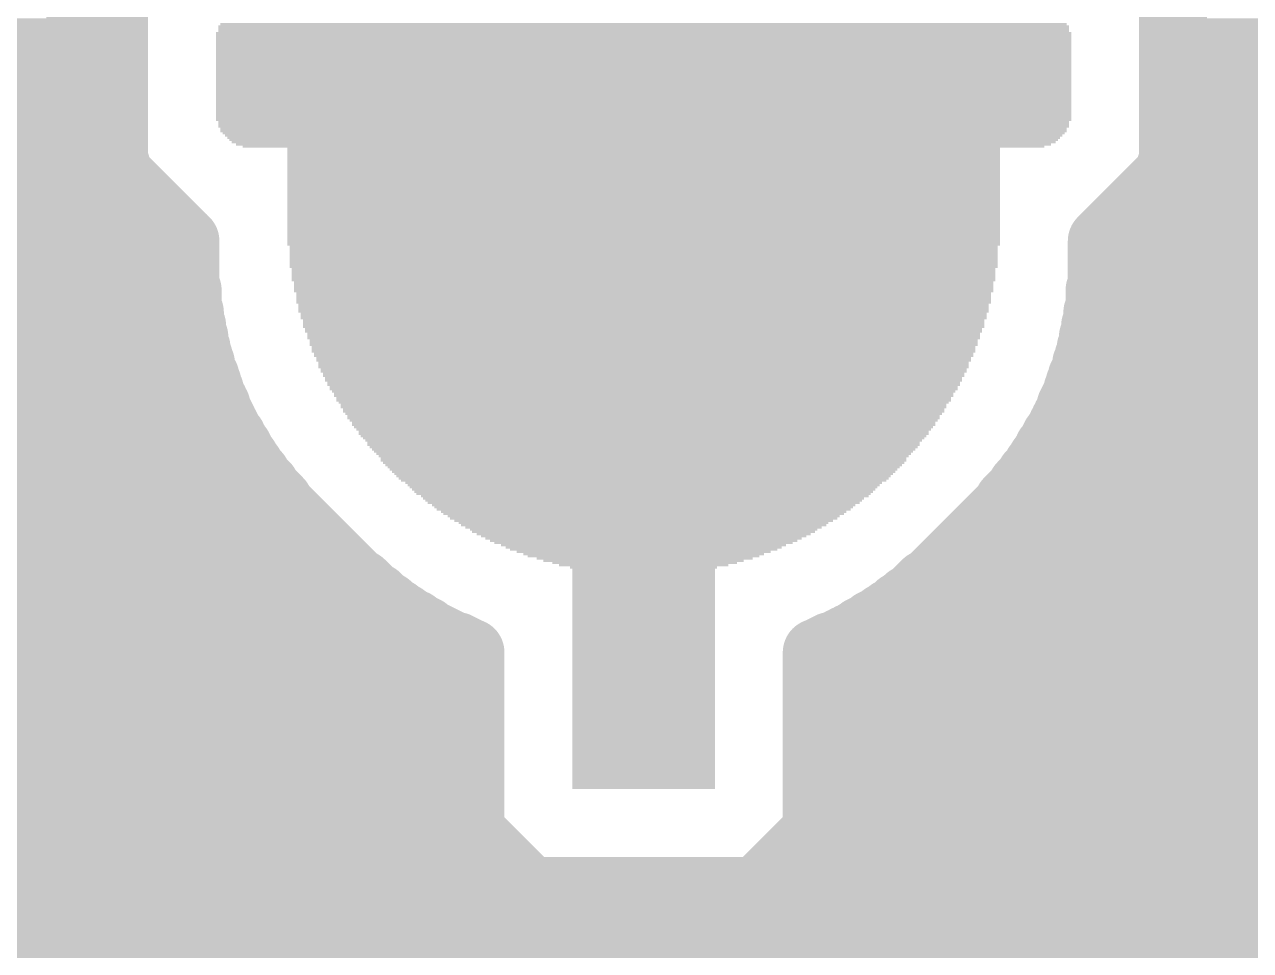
# Model space of a CAD drawing. Extents: x -0.1 to 57, y -0.1 to 41.
# Drawn here: x 9.868 to 12.62, y 2.25 to 4.329 of the extents above; entities that cross this region are included whole.
import ezdxf

# ---------------------------------------------------------------- set-up
doc = ezdxf.new("R2010")
doc.units = 0
doc.layers.add('16', color=175, linetype='CONTINUOUS')
doc.layers.add('21', color=253, linetype='CONTINUOUS')

# ---------------------------------------------------------------- blocks, each defined once
blk = doc.blocks.new('RECT')
blk.add_solid([(-0.5, -0.5), (0.5, -0.5), (-0.5, 0.5), (0.5, 0.5)])

msp = doc.modelspace()

# ---------------------------------------------------------------- linework, layer by layer
at = {"layer": '16', "const_width": 0.1524}
for points in [[(10.0689, 4.4072), (10.0689, 4.0178)], [(12.4461, 4.0178), (12.4461, 4.4072)], [(8.7255, 4.2672), (10.0689, 4.2672)], [(12.4461, 4.2672), (17.376, 4.2672)], [(7.5762, 4.1148), (10.0689, 4.1148)], [(12.4461, 4.1148), (17.376, 4.1148)], [(10.0689, 4.0178), (10.0739, 4.0128)], [(10.0739, 4.0128), (10.0739, 4.0028)], [(10.0739, 4.0028), (10.0789, 3.9978)], [(10.0789, 3.9978), (10.0789, 3.9928)], [(12.4361, 3.9978), (12.4411, 4.0028)], [(12.4361, 3.9928), (12.4361, 3.9978)], [(12.4411, 4.0128), (12.4461, 4.0178)], [(12.4411, 4.0028), (12.4411, 4.0128)], [(10.0789, 3.9928), (10.2128, 3.8589)], [(12.3022, 3.8589), (12.4361, 3.9928)], [(8.7255, 3.9624), (10.1093, 3.9624)], [(12.4057, 3.9624), (17.376, 3.9624)], [(10.2128, 3.8589), (10.2178, 3.8539)], [(10.2178, 3.8539), (10.2228, 3.8489)], [(10.2228, 3.8489), (10.2278, 3.8439)], [(10.2278, 3.8439), (10.2289, 3.8428)], [(10.2289, 3.8428), (10.2289, 3.7378)], [(12.2861, 3.8428), (12.2872, 3.8439)], [(12.2861, 3.7378), (12.2861, 3.8428)], [(12.2872, 3.8439), (12.2922, 3.8489)], [(12.2922, 3.8489), (12.2972, 3.8539)], [(12.2972, 3.8539), (12.3022, 3.8589)], [(8.7255, 3.81), (10.2289, 3.81)], [(12.2861, 3.81), (17.376, 3.81)], [(10.2289, 3.7378), (10.2339, 3.7328)], [(10.2339, 3.7328), (10.2339, 3.6878)], [(12.2811, 3.7328), (12.2861, 3.7378)], [(12.2811, 3.6878), (12.2811, 3.7328)], [(10.2339, 3.6878), (10.2389, 3.6828)], [(10.2389, 3.6828), (10.2389, 3.6578)], [(12.2761, 3.6828), (12.2811, 3.6878)], [(12.2761, 3.6578), (12.2761, 3.6828)], [(8.7255, 3.6576), (10.2391, 3.6576)], [(10.2389, 3.6578), (10.2439, 3.6528)], [(10.2439, 3.6528), (10.2439, 3.6328)], [(12.2711, 3.6528), (12.2761, 3.6578)], [(12.2711, 3.6328), (12.2711, 3.6528)], [(12.2759, 3.6576), (17.376, 3.6576)], [(10.2439, 3.6328), (10.2489, 3.6278)], [(10.2489, 3.6278), (10.2489, 3.6078)], [(12.2661, 3.6278), (12.2711, 3.6328)], [(12.2661, 3.6078), (12.2661, 3.6278)], [(10.2489, 3.6078), (10.2539, 3.6028)], [(10.2539, 3.6028), (10.2539, 3.5878)], [(10.2539, 3.5878), (10.2589, 3.5828)], [(12.2561, 3.5828), (12.2611, 3.5878)], [(12.2611, 3.6028), (12.2661, 3.6078)], [(12.2611, 3.5878), (12.2611, 3.6028)], [(10.2589, 3.5828), (10.2589, 3.5728)], [(10.2589, 3.5728), (10.2639, 3.5678)], [(10.2639, 3.5678), (10.2639, 3.5528)], [(12.2511, 3.5678), (12.2561, 3.5728)], [(12.2511, 3.5528), (12.2511, 3.5678)], [(12.2561, 3.5728), (12.2561, 3.5828)], [(10.2639, 3.5528), (10.2689, 3.5478)], [(10.2689, 3.5478), (10.2689, 3.5428)], [(10.2689, 3.5428), (10.2739, 3.5378)], [(10.2739, 3.5378), (10.2739, 3.5278)], [(12.2411, 3.5378), (12.2461, 3.5428)], [(12.2411, 3.5278), (12.2411, 3.5378)], [(12.2461, 3.5478), (12.2511, 3.5528)], [(12.2461, 3.5428), (12.2461, 3.5478)], [(8.7255, 3.5052), (10.2839, 3.5052)], [(10.2739, 3.5278), (10.2789, 3.5228)], [(10.2789, 3.5228), (10.2789, 3.5128)], [(10.2789, 3.5128), (10.2839, 3.5078)], [(10.2839, 3.5078), (10.2839, 3.4978)], [(12.2311, 3.5078), (12.2361, 3.5128)], [(12.2311, 3.4978), (12.2311, 3.5078)], [(12.2311, 3.5052), (17.376, 3.5052)], [(12.2361, 3.5228), (12.2411, 3.5278)], [(12.2361, 3.5128), (12.2361, 3.5228)], [(10.2839, 3.4978), (10.2889, 3.4928)], [(10.2889, 3.4928), (10.2889, 3.4878)], [(10.2889, 3.4878), (10.2939, 3.4828)], [(10.2939, 3.4828), (10.2939, 3.4778)], [(10.2939, 3.4778), (10.2989, 3.4728)], [(12.2161, 3.4728), (12.2211, 3.4778)], [(12.2211, 3.4828), (12.2261, 3.4878)], [(12.2211, 3.4778), (12.2211, 3.4828)], [(12.2261, 3.4928), (12.2311, 3.4978)], [(12.2261, 3.4878), (12.2261, 3.4928)], [(10.2989, 3.4728), (10.2989, 3.4628)], [(10.2989, 3.4628), (10.3039, 3.4578)], [(10.3039, 3.4578), (10.3039, 3.4528)], [(10.3039, 3.4528), (10.3089, 3.4478)], [(10.3089, 3.4478), (10.3089, 3.4428)], [(12.2061, 3.4478), (12.2111, 3.4528)], [(12.2061, 3.4428), (12.2061, 3.4478)], [(12.2111, 3.4578), (12.2161, 3.4628)], [(12.2111, 3.4528), (12.2111, 3.4578)], [(12.2161, 3.4628), (12.2161, 3.4728)], [(10.3089, 3.4428), (10.3139, 3.4378)], [(10.3139, 3.4378), (10.3139, 3.4328)], [(10.3139, 3.4328), (10.3189, 3.4278)], [(10.3189, 3.4278), (10.3189, 3.4228)], [(10.3189, 3.4228), (10.3239, 3.4178)], [(12.1911, 3.4178), (12.1961, 3.4228)], [(12.1961, 3.4278), (12.2011, 3.4328)], [(12.1961, 3.4228), (12.1961, 3.4278)], [(12.2011, 3.4378), (12.2061, 3.4428)], [(12.2011, 3.4328), (12.2011, 3.4378)], [(10.3239, 3.4178), (10.3239, 3.4128)], [(10.3239, 3.4128), (10.3339, 3.4028)], [(10.3339, 3.4028), (10.3339, 3.3978)], [(10.3339, 3.3978), (10.3389, 3.3928)], [(10.3389, 3.3928), (10.3389, 3.3878)], [(12.1761, 3.3928), (12.1811, 3.3978)], [(12.1761, 3.3878), (12.1761, 3.3928)], [(12.1811, 3.4028), (12.1911, 3.4128)], [(12.1811, 3.3978), (12.1811, 3.4028)], [(12.1911, 3.4128), (12.1911, 3.4178)], [(10.3389, 3.3878), (10.3489, 3.3778)], [(10.3489, 3.3778), (10.3489, 3.3728)], [(10.3489, 3.3728), (10.3539, 3.3678)], [(10.3539, 3.3678), (10.3539, 3.3628)], [(12.1611, 3.3678), (12.1661, 3.3728)], [(12.1611, 3.3628), (12.1611, 3.3678)], [(12.1661, 3.3778), (12.1761, 3.3878)], [(12.1661, 3.3728), (12.1661, 3.3778)], [(8.7255, 3.3528), (10.3639, 3.3528)], [(10.3539, 3.3628), (10.3639, 3.3528)], [(10.3639, 3.3528), (10.3639, 3.3478)], [(10.3639, 3.3478), (10.3739, 3.3378)], [(10.3739, 3.3378), (10.3739, 3.3328)], [(12.1411, 3.3378), (12.1511, 3.3478)], [(12.1411, 3.3328), (12.1411, 3.3378)], [(12.1511, 3.3528), (12.1611, 3.3628)], [(12.1511, 3.3478), (12.1511, 3.3528)], [(12.1511, 3.3528), (17.376, 3.3528)], [(10.3739, 3.3328), (10.3889, 3.3178)], [(10.3889, 3.3178), (10.3889, 3.3128)], [(10.3889, 3.3128), (10.4089, 3.2928)], [(12.1061, 3.2928), (12.1261, 3.3128)], [(12.1261, 3.3178), (12.1411, 3.3328)], [(12.1261, 3.3128), (12.1261, 3.3178)], [(10.4089, 3.2928), (10.4089, 3.2878)], [(10.4089, 3.2878), (10.4389, 3.2578)], [(12.0761, 3.2578), (12.1061, 3.2878)], [(12.1061, 3.2878), (12.1061, 3.2928)], [(10.4389, 3.2578), (10.4389, 3.2528)], [(12.0761, 3.2528), (12.0761, 3.2578)], [(10.4389, 3.2528), (10.4589, 3.2328)], [(10.4589, 3.2328), (10.4589, 3.2328)], [(10.4589, 3.2328), (10.5928, 3.0989)], [(11.9222, 3.0989), (12.0561, 3.2328)], [(12.0561, 3.2328), (12.0761, 3.2528)], [(12.0561, 3.2328), (12.0561, 3.2328)], [(8.7255, 3.2004), (10.4913, 3.2004)], [(12.0237, 3.2004), (17.376, 3.2004)], [(10.5928, 3.0989), (10.5978, 3.0939)], [(10.5978, 3.0939), (10.6028, 3.0889)], [(11.9122, 3.0889), (11.9172, 3.0939)], [(11.9172, 3.0939), (11.9222, 3.0989)], [(10.6028, 3.0889), (10.6078, 3.0839)], [(10.6078, 3.0839), (10.6128, 3.0789)], [(10.6128, 3.0789), (10.6178, 3.0739)], [(10.6178, 3.0739), (10.6228, 3.0739)], [(10.6228, 3.0739), (10.6278, 3.0689)], [(10.6278, 3.0689), (10.6328, 3.0639)], [(10.6328, 3.0639), (10.6378, 3.0589)], [(11.8772, 3.0589), (11.8822, 3.0639)], [(11.8822, 3.0639), (11.8872, 3.0689)], [(11.8872, 3.0689), (11.8922, 3.0739)], [(11.8922, 3.0739), (11.8972, 3.0739)], [(11.8972, 3.0739), (11.9022, 3.0789)], [(11.9022, 3.0789), (11.9072, 3.0839)], [(11.9072, 3.0839), (11.9122, 3.0889)], [(8.7032, 3.048), (10.6487, 3.048)], [(10.6378, 3.0589), (10.6428, 3.0539)], [(10.6428, 3.0539), (10.6478, 3.0489)], [(10.6478, 3.0489), (10.6528, 3.0439)], [(10.6528, 3.0439), (10.6578, 3.0439)], [(10.6578, 3.0439), (10.6628, 3.0389)], [(10.6628, 3.0389), (10.6678, 3.0339)], [(11.8472, 3.0339), (11.8522, 3.0389)], [(11.8522, 3.0389), (11.8572, 3.0389)], [(11.8572, 3.0389), (11.8622, 3.0439)], [(11.8622, 3.0439), (11.8672, 3.0489)], [(11.8663, 3.048), (17.3817, 3.048)], [(11.8672, 3.0489), (11.8722, 3.0539)], [(11.8722, 3.0539), (11.8772, 3.0589)], [(10.6678, 3.0339), (10.6728, 3.0289)], [(10.6728, 3.0289), (10.6778, 3.0239)], [(10.6778, 3.0239), (10.6828, 3.0239)], [(10.6828, 3.0239), (10.6878, 3.0189)], [(10.6878, 3.0189), (10.6928, 3.0139)], [(10.6928, 3.0139), (10.6978, 3.0089)], [(10.6978, 3.0089), (10.7028, 3.0089)], [(10.7028, 3.0089), (10.7078, 3.0039)], [(11.8072, 3.0039), (11.8122, 3.0089)], [(11.8122, 3.0089), (11.8172, 3.0089)], [(11.8172, 3.0089), (11.8222, 3.0139)], [(11.8222, 3.0139), (11.8272, 3.0189)], [(11.8272, 3.0189), (11.8322, 3.0239)], [(11.8322, 3.0239), (11.8372, 3.0239)], [(11.8372, 3.0239), (11.8422, 3.0289)], [(11.8422, 3.0289), (11.8472, 3.0339)], [(10.7078, 3.0039), (10.7128, 2.9989)], [(10.7128, 2.9989), (10.7178, 2.9989)], [(10.7178, 2.9989), (10.7228, 2.9939)], [(10.7228, 2.9939), (10.7278, 2.9889)], [(10.7278, 2.9889), (10.7328, 2.9889)], [(10.7328, 2.9889), (10.7378, 2.9839)], [(10.7378, 2.9839), (10.7428, 2.9839)], [(10.7428, 2.9839), (10.7478, 2.9789)], [(11.7672, 2.9789), (11.7722, 2.9839)], [(11.7722, 2.9839), (11.7772, 2.9839)], [(11.7772, 2.9839), (11.7822, 2.9889)], [(11.7822, 2.9889), (11.7872, 2.9889)], [(11.7872, 2.9889), (11.7922, 2.9939)], [(11.7922, 2.9939), (11.7972, 2.9989)], [(11.7972, 2.9989), (11.8022, 2.9989)], [(11.8022, 2.9989), (11.8072, 3.0039)], [(10.7478, 2.9789), (10.7528, 2.9739)], [(10.7528, 2.9739), (10.7578, 2.9739)], [(10.7578, 2.9739), (10.7628, 2.9689)], [(10.7628, 2.9689), (10.7678, 2.9689)], [(10.7678, 2.9689), (10.7728, 2.9639)], [(10.7728, 2.9639), (10.7778, 2.9589)], [(10.7778, 2.9589), (10.7828, 2.9589)], [(10.7828, 2.9589), (10.7878, 2.9539)], [(10.7878, 2.9539), (10.7928, 2.9539)], [(10.7928, 2.9539), (10.7978, 2.9489)], [(11.7172, 2.9489), (11.7222, 2.9539)], [(11.7222, 2.9539), (11.7272, 2.9539)], [(11.7272, 2.9539), (11.7322, 2.9589)], [(11.7322, 2.9589), (11.7372, 2.9589)], [(11.7372, 2.9589), (11.7422, 2.9639)], [(11.7422, 2.9639), (11.7472, 2.9689)], [(11.7472, 2.9689), (11.7522, 2.9689)], [(11.7522, 2.9689), (11.7572, 2.9739)], [(11.7572, 2.9739), (11.7622, 2.9739)], [(11.7622, 2.9739), (11.7672, 2.9789)], [(10.7978, 2.9489), (10.8028, 2.9489)], [(10.8028, 2.9489), (10.8078, 2.9439)], [(10.8078, 2.9439), (10.8128, 2.9439)], [(10.8128, 2.9439), (10.8178, 2.9389)], [(10.8178, 2.9389), (10.8228, 2.9389)], [(10.8228, 2.9389), (10.8278, 2.9339)], [(10.8278, 2.9339), (10.8378, 2.9339)], [(10.8378, 2.9339), (10.8428, 2.9289)], [(10.8428, 2.9289), (10.8478, 2.9289)], [(10.8478, 2.9289), (10.8528, 2.9239)], [(11.6622, 2.9239), (11.6672, 2.9289)], [(11.6672, 2.9289), (11.6722, 2.9289)], [(11.6722, 2.9289), (11.6772, 2.9339)], [(11.6772, 2.9339), (11.6872, 2.9339)], [(11.6872, 2.9339), (11.6922, 2.9389)], [(11.6922, 2.9389), (11.6972, 2.9389)], [(11.6972, 2.9389), (11.7022, 2.9439)], [(11.7022, 2.9439), (11.7072, 2.9439)], [(11.7072, 2.9439), (11.7122, 2.9489)], [(11.7122, 2.9489), (11.7172, 2.9489)], [(10.8528, 2.9239), (10.8578, 2.9239)], [(10.8578, 2.9239), (10.8628, 2.9189)], [(10.8628, 2.9189), (10.8689, 2.9189)], [(10.8689, 2.9189), (10.8689, 2.5178)], [(11.6461, 2.5178), (11.6461, 2.9189)], [(11.6461, 2.9189), (11.6522, 2.9189)], [(11.6522, 2.9189), (11.6572, 2.9239)], [(11.6572, 2.9239), (11.6622, 2.9239)], [(8.662, 2.8956), (10.8689, 2.8956)], [(11.6461, 2.8956), (17.4448, 2.8956)], [(8.5993, 2.7432), (10.8689, 2.7432)], [(11.6461, 2.7432), (17.508, 2.7432)], [(8.5103, 2.5908), (10.8689, 2.5908)], [(11.6461, 2.5908), (17.6049, 2.5908)], [(10.8689, 2.5178), (11.0028, 2.3839)], [(11.5122, 2.3839), (11.6461, 2.5178)], [(8.3863, 2.4384), (10.9483, 2.4384)], [(11.5667, 2.4384), (17.7573, 2.4384)], [(11.0028, 2.3839), (11.5122, 2.3839)], [(8.2097, 2.286), (17.9754, 2.286)]]:
    msp.add_lwpolyline(points, dxfattribs=at)
at = {"layer": '16', "const_width": 0.0762}
for points in [[(10.0689, 4.2291, 1), (10.0689, 4.3053)], [(12.4461, 4.3053, 1), (12.4461, 4.2291)], [(10.0689, 4.0767, 1), (10.0689, 4.1529)], [(12.4461, 4.1529, 1), (12.4461, 4.0767)], [(10.0958, 4.0448, 1), (10.042, 3.9909)], [(10.112, 4.0128, 1), (10.0358, 4.0128)], [(10.1008, 4.0298, 1), (10.047, 3.9759)], [(10.117, 3.9978, 1), (10.0408, 3.9978)], [(10.047, 3.9859, 1), (10.1008, 4.0398)], [(12.4742, 3.9978, 1), (12.398, 3.9978)], [(12.4792, 4.0128, 1), (12.403, 4.0128)], [(12.4142, 4.0398, 1), (12.468, 3.9859)], [(12.468, 3.9759, 1), (12.4142, 4.0298)], [(12.473, 3.9909, 1), (12.4192, 4.0448)], [(10.0308, 4.0178, 1), (10.107, 4.0178)], [(10.1058, 4.0198, 1), (10.052, 3.9659)], [(10.052, 3.9709, 1), (10.1058, 4.0248)], [(12.4092, 4.0248, 1), (12.463, 3.9709)], [(12.408, 4.0178, 1), (12.4842, 4.0178)], [(12.463, 3.9659, 1), (12.4092, 4.0198)], [(10.0358, 4.0028, 1), (10.112, 4.0028)], [(10.0408, 3.9928, 1), (10.117, 3.9928)], [(10.1093, 3.9243, 1), (10.1093, 4.0005)], [(12.4057, 4.0005, 1), (12.4057, 3.9243)], [(12.398, 3.9928, 1), (12.4742, 3.9928)], [(12.403, 4.0028, 1), (12.4792, 4.0028)], [(10.2398, 3.8858, 1), (10.1859, 3.832)], [(10.2448, 3.8808, 1), (10.1909, 3.827)], [(10.2498, 3.8758, 1), (10.1959, 3.822)], [(10.1859, 3.832, 1), (10.2398, 3.8858)], [(10.2547, 3.8709, 1), (10.2009, 3.8169)], [(10.267, 3.8428, 1), (10.1908, 3.8428)], [(10.1909, 3.827, 1), (10.2448, 3.8808)], [(10.1959, 3.822, 1), (10.2498, 3.8758)], [(10.2009, 3.817, 1), (10.2548, 3.8708)], [(12.3242, 3.8428, 1), (12.248, 3.8428)], [(12.2602, 3.8708, 1), (12.3141, 3.817)], [(12.2652, 3.8758, 1), (12.3191, 3.822)], [(12.2702, 3.8808, 1), (12.3241, 3.827)], [(12.3141, 3.8169, 1), (12.2603, 3.8709)], [(12.2752, 3.8858, 1), (12.3291, 3.832)], [(12.3191, 3.822, 1), (12.2652, 3.8758)], [(12.3241, 3.827, 1), (12.2702, 3.8808)], [(12.3291, 3.832, 1), (12.2752, 3.8858)], [(10.202, 3.8158, 1), (10.2558, 3.8698)], [(10.2289, 3.7719, 1), (10.2289, 3.8481)], [(12.2592, 3.8698, 1), (12.313, 3.8158)], [(12.2861, 3.8481, 1), (12.2861, 3.7719)], [(10.2558, 3.7648, 1), (10.202, 3.7109)], [(10.272, 3.7328, 1), (10.1958, 3.7328)], [(12.3192, 3.7328, 1), (12.243, 3.7328)], [(12.313, 3.7109, 1), (12.2592, 3.7648)], [(10.1908, 3.7378, 1), (10.267, 3.7378)], [(10.207, 3.7059, 1), (10.2608, 3.7598)], [(12.2542, 3.7598, 1), (12.308, 3.7059)], [(12.248, 3.7378, 1), (12.3242, 3.7378)], [(10.2608, 3.7148, 1), (10.207, 3.6609)], [(10.277, 3.6828, 1), (10.2008, 3.6828)], [(10.212, 3.6559, 1), (10.2658, 3.7098)], [(12.3142, 3.6828, 1), (12.238, 3.6828)], [(12.2492, 3.7098, 1), (12.303, 3.6559)], [(12.308, 3.6609, 1), (12.2542, 3.7148)], [(10.1958, 3.6878, 1), (10.272, 3.6878)], [(10.2658, 3.6848, 1), (10.212, 3.6309)], [(10.282, 3.6528, 1), (10.2058, 3.6528)], [(10.217, 3.6259, 1), (10.2708, 3.6798)], [(10.2391, 3.6195, 1), (10.2391, 3.6957)], [(12.3092, 3.6528, 1), (12.233, 3.6528)], [(12.2442, 3.6798, 1), (12.298, 3.6259)], [(12.2759, 3.6957, 1), (12.2759, 3.6195)], [(12.243, 3.6878, 1), (12.3192, 3.6878)], [(12.303, 3.6309, 1), (12.2492, 3.6848)], [(10.2008, 3.6578, 1), (10.277, 3.6578)], [(10.2708, 3.6598, 1), (10.217, 3.6059)], [(10.287, 3.6278, 1), (10.2108, 3.6278)], [(10.222, 3.6009, 1), (10.2758, 3.6548)], [(12.3042, 3.6278, 1), (12.228, 3.6278)], [(12.2392, 3.6548, 1), (12.293, 3.6009)], [(12.238, 3.6578, 1), (12.3142, 3.6578)], [(12.298, 3.6059, 1), (12.2442, 3.6598)], [(10.2058, 3.6328, 1), (10.282, 3.6328)], [(10.2758, 3.6348, 1), (10.222, 3.5809)], [(10.292, 3.6028, 1), (10.2158, 3.6028)], [(10.2808, 3.6148, 1), (10.227, 3.5609)], [(10.227, 3.5759, 1), (10.2808, 3.6298)], [(12.2992, 3.6028, 1), (12.223, 3.6028)], [(12.2342, 3.6298, 1), (12.288, 3.5759)], [(12.233, 3.6328, 1), (12.3092, 3.6328)], [(12.288, 3.5609, 1), (12.2342, 3.6148)], [(12.293, 3.5809, 1), (12.2392, 3.6348)], [(10.2108, 3.6078, 1), (10.287, 3.6078)], [(10.297, 3.5828, 1), (10.2208, 3.5828)], [(10.2858, 3.5998, 1), (10.232, 3.5459)], [(10.302, 3.5678, 1), (10.2258, 3.5678)], [(10.232, 3.5559, 1), (10.2858, 3.6098)], [(12.2892, 3.5678, 1), (12.213, 3.5678)], [(12.2942, 3.5828, 1), (12.218, 3.5828)], [(12.2292, 3.6098, 1), (12.283, 3.5559)], [(12.228, 3.6078, 1), (12.3042, 3.6078)], [(12.283, 3.5459, 1), (12.2292, 3.5998)], [(10.2158, 3.5878, 1), (10.292, 3.5878)], [(10.2208, 3.5728, 1), (10.297, 3.5728)], [(10.2908, 3.5798, 1), (10.237, 3.5259)], [(10.307, 3.5478, 1), (10.2308, 3.5478)], [(10.2958, 3.5698, 1), (10.242, 3.5159)], [(10.312, 3.5378, 1), (10.2358, 3.5378)], [(10.237, 3.5409, 1), (10.2908, 3.5948)], [(10.242, 3.5209, 1), (10.2958, 3.5748)], [(12.2792, 3.5378, 1), (12.203, 3.5378)], [(12.2842, 3.5478, 1), (12.208, 3.5478)], [(12.2192, 3.5748, 1), (12.273, 3.5209)], [(12.2242, 3.5948, 1), (12.278, 3.5409)], [(12.218, 3.5728, 1), (12.2942, 3.5728)], [(12.273, 3.5159, 1), (12.2192, 3.5698)], [(12.223, 3.5878, 1), (12.2992, 3.5878)], [(12.278, 3.5259, 1), (12.2242, 3.5798)], [(10.2258, 3.5528, 1), (10.302, 3.5528)], [(10.2308, 3.5428, 1), (10.307, 3.5428)], [(10.3008, 3.5548, 1), (10.247, 3.5009)], [(10.317, 3.5228, 1), (10.2408, 3.5228)], [(10.3058, 3.5398, 1), (10.252, 3.4859)], [(10.322, 3.5078, 1), (10.2458, 3.5078)], [(10.247, 3.5109, 1), (10.3008, 3.5648)], [(10.252, 3.4959, 1), (10.3058, 3.5498)], [(10.2839, 3.4671, 1), (10.2839, 3.5433)], [(12.2692, 3.5078, 1), (12.193, 3.5078)], [(12.2311, 3.5433, 1), (12.2311, 3.4671)], [(12.2742, 3.5228, 1), (12.198, 3.5228)], [(12.2092, 3.5498, 1), (12.263, 3.4959)], [(12.2142, 3.5648, 1), (12.268, 3.5109)], [(12.208, 3.5428, 1), (12.2842, 3.5428)], [(12.263, 3.4859, 1), (12.2092, 3.5398)], [(12.213, 3.5528, 1), (12.2892, 3.5528)], [(12.268, 3.5009, 1), (12.2142, 3.5548)], [(10.2358, 3.5278, 1), (10.312, 3.5278)], [(10.2408, 3.5128, 1), (10.317, 3.5128)], [(10.3108, 3.5248, 1), (10.257, 3.4709)], [(10.327, 3.4928, 1), (10.2508, 3.4928)], [(10.3158, 3.5148, 1), (10.262, 3.4609)], [(10.332, 3.4828, 1), (10.2558, 3.4828)], [(10.3208, 3.5048, 1), (10.267, 3.4509)], [(10.257, 3.4809, 1), (10.3108, 3.5348)], [(10.262, 3.4659, 1), (10.3158, 3.5198)], [(12.2592, 3.4828, 1), (12.183, 3.4828)], [(12.2642, 3.4928, 1), (12.188, 3.4928)], [(12.1992, 3.5198, 1), (12.253, 3.4659)], [(12.2042, 3.5348, 1), (12.258, 3.4809)], [(12.248, 3.4509, 1), (12.1942, 3.5048)], [(12.198, 3.5128, 1), (12.2742, 3.5128)], [(12.253, 3.4609, 1), (12.1992, 3.5148)], [(12.203, 3.5278, 1), (12.2792, 3.5278)], [(12.258, 3.4709, 1), (12.2042, 3.5248)], [(10.2458, 3.4978, 1), (10.322, 3.4978)], [(10.2508, 3.4878, 1), (10.327, 3.4878)], [(10.337, 3.4728, 1), (10.2608, 3.4728)], [(10.3258, 3.4898, 1), (10.272, 3.4359)], [(10.342, 3.4578, 1), (10.2658, 3.4578)], [(10.3308, 3.4798, 1), (10.277, 3.4259)], [(10.267, 3.4559, 1), (10.3208, 3.5098)], [(10.347, 3.4478, 1), (10.2708, 3.4478)], [(10.272, 3.4459, 1), (10.3258, 3.4998)], [(12.2442, 3.4478, 1), (12.168, 3.4478)], [(12.2492, 3.4578, 1), (12.173, 3.4578)], [(12.2542, 3.4728, 1), (12.178, 3.4728)], [(12.1892, 3.4998, 1), (12.243, 3.4459)], [(12.1942, 3.5098, 1), (12.248, 3.4559)], [(12.238, 3.4259, 1), (12.1842, 3.4798)], [(12.188, 3.4878, 1), (12.2642, 3.4878)], [(12.243, 3.4359, 1), (12.1892, 3.4898)], [(12.193, 3.4978, 1), (12.2692, 3.4978)], [(10.2558, 3.4778, 1), (10.332, 3.4778)], [(10.2608, 3.4628, 1), (10.337, 3.4628)], [(10.3358, 3.4698, 1), (10.282, 3.4159)], [(10.352, 3.4378, 1), (10.2758, 3.4378)], [(10.3408, 3.4598, 1), (10.287, 3.4059)], [(10.277, 3.4309, 1), (10.3308, 3.4848)], [(10.357, 3.4278, 1), (10.2808, 3.4278)], [(10.3458, 3.4498, 1), (10.292, 3.3959)], [(10.282, 3.4209, 1), (10.3358, 3.4748)], [(10.287, 3.4109, 1), (10.3408, 3.4648)], [(12.2342, 3.4278, 1), (12.158, 3.4278)], [(12.2392, 3.4378, 1), (12.163, 3.4378)], [(12.1742, 3.4648, 1), (12.228, 3.4109)], [(12.1792, 3.4748, 1), (12.233, 3.4209)], [(12.223, 3.3959, 1), (12.1692, 3.4498)], [(12.1842, 3.4848, 1), (12.238, 3.4309)], [(12.228, 3.4059, 1), (12.1742, 3.4598)], [(12.178, 3.4628, 1), (12.2542, 3.4628)], [(12.233, 3.4159, 1), (12.1792, 3.4698)], [(12.183, 3.4778, 1), (12.2592, 3.4778)], [(10.2658, 3.4528, 1), (10.342, 3.4528)], [(10.2708, 3.4428, 1), (10.347, 3.4428)], [(10.2758, 3.4328, 1), (10.352, 3.4328)], [(10.362, 3.4178, 1), (10.2858, 3.4178)], [(10.3508, 3.4398, 1), (10.297, 3.3859)], [(10.292, 3.4009, 1), (10.3458, 3.4548)], [(10.372, 3.4028, 1), (10.2958, 3.4028)], [(10.3608, 3.4248, 1), (10.307, 3.3709)], [(10.297, 3.3909, 1), (10.3508, 3.4448)], [(10.377, 3.3928, 1), (10.3008, 3.3928)], [(12.2142, 3.3928, 1), (12.138, 3.3928)], [(12.2192, 3.4028, 1), (12.143, 3.4028)], [(12.2292, 3.4178, 1), (12.153, 3.4178)], [(12.1642, 3.4448, 1), (12.218, 3.3909)], [(12.208, 3.3709, 1), (12.1542, 3.4248)], [(12.1692, 3.4548, 1), (12.223, 3.4009)], [(12.163, 3.4328, 1), (12.2392, 3.4328)], [(12.218, 3.3859, 1), (12.1642, 3.4398)], [(12.168, 3.4428, 1), (12.2442, 3.4428)], [(12.173, 3.4528, 1), (12.2492, 3.4528)], [(10.2808, 3.4228, 1), (10.357, 3.4228)], [(10.2858, 3.4128, 1), (10.362, 3.4128)], [(10.3658, 3.4148, 1), (10.312, 3.3609)], [(10.307, 3.3759, 1), (10.3608, 3.4298)], [(10.387, 3.3778, 1), (10.3108, 3.3778)], [(10.3758, 3.3998, 1), (10.322, 3.3459)], [(10.312, 3.3659, 1), (10.3658, 3.4198)], [(10.392, 3.3678, 1), (10.3158, 3.3678)], [(10.322, 3.3509, 1), (10.3758, 3.4048)], [(12.1992, 3.3678, 1), (12.123, 3.3678)], [(12.2042, 3.3778, 1), (12.128, 3.3778)], [(12.1392, 3.4048, 1), (12.193, 3.3509)], [(12.1492, 3.4198, 1), (12.203, 3.3659)], [(12.193, 3.3459, 1), (12.1392, 3.3998)], [(12.1542, 3.4298, 1), (12.208, 3.3759)], [(12.203, 3.3609, 1), (12.1492, 3.4148)], [(12.153, 3.4128, 1), (12.2292, 3.4128)], [(12.158, 3.4228, 1), (12.2342, 3.4228)], [(10.2958, 3.3978, 1), (10.372, 3.3978)], [(10.3008, 3.3878, 1), (10.377, 3.3878)], [(10.3808, 3.3898, 1), (10.327, 3.3359)], [(10.402, 3.3528, 1), (10.3258, 3.3528)], [(10.3908, 3.3748, 1), (10.337, 3.3209)], [(10.327, 3.3409, 1), (10.3808, 3.3948)], [(10.412, 3.3378, 1), (10.3358, 3.3378)], [(10.337, 3.3259, 1), (10.3908, 3.3798)], [(10.3639, 3.3147, 1), (10.3639, 3.3909)], [(12.1792, 3.3378, 1), (12.103, 3.3378)], [(12.1892, 3.3528, 1), (12.113, 3.3528)], [(12.1511, 3.3909, 1), (12.1511, 3.3147)], [(12.1242, 3.3798, 1), (12.178, 3.3259)], [(12.1342, 3.3948, 1), (12.188, 3.3409)], [(12.178, 3.3209, 1), (12.1242, 3.3748)], [(12.188, 3.3359, 1), (12.1342, 3.3898)], [(12.138, 3.3878, 1), (12.2142, 3.3878)], [(12.143, 3.3978, 1), (12.2192, 3.3978)], [(10.3108, 3.3728, 1), (10.387, 3.3728)], [(10.3158, 3.3628, 1), (10.392, 3.3628)], [(10.3258, 3.3478, 1), (10.402, 3.3478)], [(10.4008, 3.3598, 1), (10.347, 3.3059)], [(10.347, 3.3109, 1), (10.4008, 3.3648)], [(10.427, 3.3178, 1), (10.3508, 3.3178)], [(10.4158, 3.3398, 1), (10.362, 3.2859)], [(12.1642, 3.3178, 1), (12.088, 3.3178)], [(12.153, 3.2859, 1), (12.0992, 3.3398)], [(12.1142, 3.3648, 1), (12.168, 3.3109)], [(12.113, 3.3478, 1), (12.1892, 3.3478)], [(12.168, 3.3059, 1), (12.1142, 3.3598)], [(12.123, 3.3628, 1), (12.1992, 3.3628)], [(12.128, 3.3728, 1), (12.2042, 3.3728)], [(10.3358, 3.3328, 1), (10.412, 3.3328)], [(10.362, 3.2909, 1), (10.4158, 3.3448)], [(10.447, 3.2928, 1), (10.3708, 3.2928)], [(10.4358, 3.3148, 1), (10.382, 3.2609)], [(12.1442, 3.2928, 1), (12.068, 3.2928)], [(12.133, 3.2609, 1), (12.0792, 3.3148)], [(12.0992, 3.3448, 1), (12.153, 3.2909)], [(12.103, 3.3328, 1), (12.1792, 3.3328)], [(10.3508, 3.3128, 1), (10.427, 3.3128)], [(10.382, 3.2659, 1), (10.4358, 3.3198)], [(10.477, 3.2578, 1), (10.4008, 3.2578)], [(12.1142, 3.2578, 1), (12.038, 3.2578)], [(12.0792, 3.3198, 1), (12.133, 3.2659)], [(12.088, 3.3128, 1), (12.1642, 3.3128)], [(10.3708, 3.2878, 1), (10.447, 3.2878)], [(10.4658, 3.2798, 1), (10.412, 3.2259)], [(10.412, 3.2309, 1), (10.4658, 3.2848)], [(10.497, 3.2328, 1), (10.4208, 3.2328)], [(10.4858, 3.2598, 1), (10.432, 3.2059)], [(12.0942, 3.2328, 1), (12.018, 3.2328)], [(12.083, 3.2059, 1), (12.0292, 3.2598)], [(12.0492, 3.2848, 1), (12.103, 3.2309)], [(12.103, 3.2259, 1), (12.0492, 3.2798)], [(12.068, 3.2878, 1), (12.1442, 3.2878)], [(10.4008, 3.2528, 1), (10.477, 3.2528)], [(10.432, 3.2059, 1), (10.4858, 3.2598)], [(10.4913, 3.1623, 1), (10.4913, 3.2385)], [(12.0237, 3.2385, 1), (12.0237, 3.1623)], [(12.0292, 3.2598, 1), (12.083, 3.2059)], [(12.038, 3.2528, 1), (12.1142, 3.2528)], [(10.4208, 3.2328, 1), (10.497, 3.2328)], [(12.018, 3.2328, 1), (12.0942, 3.2328)], [(10.6198, 3.1258, 1), (10.5659, 3.072)], [(10.6248, 3.1208, 1), (10.5709, 3.067)], [(11.9441, 3.067, 1), (11.8902, 3.1208)], [(11.9491, 3.072, 1), (11.8952, 3.1258)], [(10.6298, 3.1158, 1), (10.5759, 3.062)], [(10.5659, 3.072, 1), (10.6198, 3.1258)], [(10.6348, 3.1108, 1), (10.5809, 3.057)], [(10.5709, 3.067, 1), (10.6248, 3.1208)], [(10.6398, 3.1058, 1), (10.5859, 3.052)], [(10.5759, 3.062, 1), (10.6298, 3.1158)], [(10.6178, 3.112, 1), (10.6178, 3.0358)], [(10.5809, 3.057, 1), (10.6348, 3.1108)], [(10.6498, 3.1008, 1), (10.5959, 3.047)], [(10.5859, 3.052, 1), (10.6398, 3.1058)], [(10.6548, 3.0958, 1), (10.6009, 3.042)], [(10.5909, 3.047, 1), (10.6448, 3.1008)], [(10.6598, 3.0908, 1), (10.6059, 3.037)], [(10.6228, 3.0358, 1), (10.6228, 3.112)], [(11.8922, 3.112, 1), (11.8922, 3.0358)], [(11.9091, 3.037, 1), (11.8552, 3.0908)], [(11.8702, 3.1008, 1), (11.9241, 3.047)], [(11.9141, 3.042, 1), (11.8602, 3.0958)], [(11.8752, 3.1058, 1), (11.9291, 3.052)], [(11.9191, 3.047, 1), (11.8652, 3.1008)], [(11.8802, 3.1108, 1), (11.9341, 3.057)], [(11.8852, 3.1158, 1), (11.9391, 3.062)], [(11.9291, 3.052, 1), (11.8752, 3.1058)], [(11.8902, 3.1208, 1), (11.9441, 3.067)], [(11.9341, 3.057, 1), (11.8802, 3.1108)], [(11.8952, 3.1258, 1), (11.9491, 3.072)], [(11.9391, 3.062, 1), (11.8852, 3.1158)], [(11.8972, 3.0358, 1), (11.8972, 3.112)], [(10.6648, 3.0858, 1), (10.6109, 3.032)], [(10.6009, 3.042, 1), (10.6548, 3.0958)], [(10.6698, 3.0808, 1), (10.6159, 3.027)], [(10.6059, 3.037, 1), (10.6598, 3.0908)], [(10.6748, 3.0758, 1), (10.6209, 3.022)], [(10.6109, 3.032, 1), (10.6648, 3.0858)], [(10.6528, 3.082, 1), (10.6528, 3.0058)], [(10.6159, 3.027, 1), (10.6698, 3.0808)], [(10.6848, 3.0708, 1), (10.6309, 3.017)], [(10.6209, 3.022, 1), (10.6748, 3.0758)], [(10.6898, 3.0658, 1), (10.6359, 3.012)], [(10.6487, 3.0099, 1), (10.6487, 3.0861)], [(10.6578, 3.0058, 1), (10.6578, 3.082)], [(11.8522, 3.077, 1), (11.8522, 3.0008)], [(11.8791, 3.012, 1), (11.8252, 3.0658)], [(11.8663, 3.0861, 1), (11.8663, 3.0099)], [(11.8402, 3.0758, 1), (11.8941, 3.022)], [(11.8452, 3.0808, 1), (11.8991, 3.027)], [(11.8891, 3.017, 1), (11.8352, 3.0708)], [(11.8502, 3.0858, 1), (11.9041, 3.032)], [(11.8941, 3.022, 1), (11.8402, 3.0758)], [(11.8552, 3.0908, 1), (11.9091, 3.037)], [(11.8991, 3.027, 1), (11.8452, 3.0808)], [(11.8602, 3.0958, 1), (11.9141, 3.042)], [(11.9041, 3.032, 1), (11.8502, 3.0858)], [(11.8572, 3.0008, 1), (11.8572, 3.077)], [(10.6259, 3.017, 1), (10.6798, 3.0708)], [(10.6948, 3.0608, 1), (10.6409, 3.007)], [(10.6998, 3.0558, 1), (10.6459, 3.002)], [(10.6359, 3.012, 1), (10.6898, 3.0658)], [(10.6778, 3.062, 1), (10.6778, 2.9858)], [(10.6409, 3.007, 1), (10.6948, 3.0608)], [(10.7098, 3.0508, 1), (10.6559, 2.997)], [(10.6459, 3.002, 1), (10.6998, 3.0558)], [(10.7148, 3.0458, 1), (10.6609, 2.992)], [(10.6509, 2.997, 1), (10.7048, 3.0508)], [(10.7198, 3.0408, 1), (10.6659, 2.987)], [(10.6978, 3.047, 1), (10.6978, 2.9708)], [(10.6609, 2.992, 1), (10.7148, 3.0458)], [(10.7298, 3.0358, 1), (10.6759, 2.982)], [(10.6828, 2.9858, 1), (10.6828, 3.062)], [(10.7028, 2.9708, 1), (10.7028, 3.047)], [(11.8122, 3.047, 1), (11.8122, 2.9708)], [(11.8391, 2.982, 1), (11.7852, 3.0358)], [(11.8002, 3.0458, 1), (11.8541, 2.992)], [(11.8322, 3.062, 1), (11.8322, 2.9858)], [(11.8491, 2.987, 1), (11.7952, 3.0408)], [(11.8102, 3.0508, 1), (11.8641, 2.997)], [(11.8541, 2.992, 1), (11.8002, 3.0458)], [(11.8152, 3.0558, 1), (11.8691, 3.002)], [(11.8591, 2.997, 1), (11.8052, 3.0508)], [(11.8202, 3.0608, 1), (11.8741, 3.007)], [(11.8691, 3.002, 1), (11.8152, 3.0558)], [(11.8172, 2.9708, 1), (11.8172, 3.047)], [(11.8302, 3.0658, 1), (11.8841, 3.012)], [(11.8741, 3.007, 1), (11.8202, 3.0608)], [(11.8352, 3.0708, 1), (11.8891, 3.017)], [(11.8372, 2.9858, 1), (11.8372, 3.062)], [(10.6659, 2.987, 1), (10.7198, 3.0408)], [(10.7348, 3.0308, 1), (10.6809, 2.977)], [(10.6709, 2.982, 1), (10.7248, 3.0358)], [(10.7128, 3.037, 1), (10.7128, 2.9608)], [(10.7448, 3.0258, 1), (10.6909, 2.972)], [(10.6809, 2.977, 1), (10.7348, 3.0308)], [(10.7498, 3.0208, 1), (10.6959, 2.967)], [(10.6859, 2.972, 1), (10.7398, 3.0258)], [(10.7278, 3.027, 1), (10.7278, 2.9508)], [(10.7598, 3.0158, 1), (10.7059, 2.962)], [(10.6959, 2.967, 1), (10.7498, 3.0208)], [(10.7378, 3.022, 1), (10.7378, 2.9458)], [(10.7698, 3.0108, 1), (10.7159, 2.957)], [(10.7178, 2.9608, 1), (10.7178, 3.037)], [(10.7328, 2.9508, 1), (10.7328, 3.027)], [(10.7428, 2.9458, 1), (10.7428, 3.022)], [(11.7722, 3.022, 1), (11.7722, 2.9458)], [(11.7822, 3.027, 1), (11.7822, 2.9508)], [(11.7991, 2.957, 1), (11.7452, 3.0108)], [(11.7652, 3.0208, 1), (11.8191, 2.967)], [(11.8091, 2.962, 1), (11.7552, 3.0158)], [(11.7972, 3.037, 1), (11.7972, 2.9608)], [(11.7752, 3.0258, 1), (11.8291, 2.972)], [(11.8191, 2.967, 1), (11.7652, 3.0208)], [(11.7802, 3.0308, 1), (11.8341, 2.977)], [(11.8241, 2.972, 1), (11.7702, 3.0258)], [(11.7772, 2.9458, 1), (11.7772, 3.022)], [(11.7902, 3.0358, 1), (11.8441, 2.982)], [(11.8341, 2.977, 1), (11.7802, 3.0308)], [(11.7952, 3.0408, 1), (11.8491, 2.987)], [(11.7872, 2.9508, 1), (11.7872, 3.027)], [(11.8022, 2.9608, 1), (11.8022, 3.037)], [(10.7009, 2.962, 1), (10.7548, 3.0158)], [(10.7748, 3.0058, 1), (10.7209, 2.952)], [(10.7109, 2.957, 1), (10.7648, 3.0108)], [(10.7528, 3.012, 1), (10.7528, 2.9358)], [(10.7848, 3.0008, 1), (10.7309, 2.947)], [(10.7209, 2.952, 1), (10.7748, 3.0058)], [(10.7628, 3.007, 1), (10.7628, 2.9308)], [(10.7259, 2.947, 1), (10.7798, 3.0008)], [(10.7948, 2.9958, 1), (10.7409, 2.942)], [(10.7998, 2.9908, 1), (10.7459, 2.937)], [(10.7359, 2.942, 1), (10.7898, 2.9958)], [(10.7778, 2.997, 1), (10.7778, 2.9208)], [(10.8098, 2.9858, 1), (10.7559, 2.932)], [(10.7459, 2.937, 1), (10.7998, 2.9908)], [(10.7878, 2.992, 1), (10.7878, 2.9158)], [(10.8198, 2.9808, 1), (10.7659, 2.927)], [(10.7578, 2.9358, 1), (10.7578, 3.012)], [(10.7678, 2.9308, 1), (10.7678, 3.007)], [(10.7828, 2.9208, 1), (10.7828, 2.997)], [(10.7928, 2.9158, 1), (10.7928, 2.992)], [(11.7222, 2.992, 1), (11.7222, 2.9158)], [(11.7322, 2.997, 1), (11.7322, 2.9208)], [(11.7491, 2.927, 1), (11.6952, 2.9808)], [(11.7152, 2.9908, 1), (11.7691, 2.937)], [(11.7591, 2.932, 1), (11.7052, 2.9858)], [(11.7472, 3.007, 1), (11.7472, 2.9308)], [(11.7252, 2.9958, 1), (11.7791, 2.942)], [(11.7691, 2.937, 1), (11.7152, 2.9908)], [(11.7572, 3.012, 1), (11.7572, 2.9358)], [(11.7741, 2.942, 1), (11.7202, 2.9958)], [(11.7352, 3.0008, 1), (11.7891, 2.947)], [(11.7272, 2.9158, 1), (11.7272, 2.992)], [(11.7402, 3.0058, 1), (11.7941, 2.952)], [(11.7841, 2.947, 1), (11.7302, 3.0008)], [(11.7372, 2.9208, 1), (11.7372, 2.997)], [(11.7502, 3.0108, 1), (11.8041, 2.957)], [(11.7941, 2.952, 1), (11.7402, 3.0058)], [(11.7602, 3.0158, 1), (11.8141, 2.962)], [(11.7522, 2.9308, 1), (11.7522, 3.007)], [(11.7622, 2.9358, 1), (11.7622, 3.012)], [(10.7509, 2.932, 1), (10.8048, 2.9858)], [(10.7978, 2.987, 1), (10.7978, 2.9108)], [(10.7609, 2.927, 1), (10.8148, 2.9808)], [(10.8298, 2.9758, 1), (10.7759, 2.922)], [(10.8078, 2.982, 1), (10.8078, 2.9058)], [(10.7709, 2.922, 1), (10.8248, 2.9758)], [(10.8398, 2.9708, 1), (10.7859, 2.917)], [(10.8178, 2.977, 1), (10.8178, 2.9008)], [(10.7809, 2.917, 1), (10.8348, 2.9708)], [(10.8498, 2.9658, 1), (10.7959, 2.912)], [(10.8278, 2.972, 1), (10.8278, 2.8958)], [(10.7909, 2.912, 1), (10.8448, 2.9658)], [(10.8648, 2.9608, 1), (10.8109, 2.907)], [(10.8028, 2.9108, 1), (10.8028, 2.987)], [(10.8428, 2.967, 1), (10.8428, 2.8908)], [(10.8748, 2.9558, 1), (10.8209, 2.902)], [(10.8128, 2.9058, 1), (10.8128, 2.982)], [(10.8228, 2.9008, 1), (10.8228, 2.977)], [(10.8378, 2.8958, 1), (10.8378, 2.972)], [(10.8478, 2.8908, 1), (10.8478, 2.967)], [(11.6672, 2.967, 1), (11.6672, 2.8908)], [(11.6772, 2.972, 1), (11.6772, 2.8958)], [(11.6941, 2.902, 1), (11.6402, 2.9558)], [(11.7041, 2.907, 1), (11.6502, 2.9608)], [(11.6922, 2.977, 1), (11.6922, 2.9008)], [(11.6702, 2.9658, 1), (11.7241, 2.912)], [(11.7022, 2.982, 1), (11.7022, 2.9058)], [(11.7191, 2.912, 1), (11.6652, 2.9658)], [(11.6802, 2.9708, 1), (11.7341, 2.917)], [(11.6722, 2.8908, 1), (11.6722, 2.967)], [(11.7122, 2.987, 1), (11.7122, 2.9108)], [(11.7291, 2.917, 1), (11.6752, 2.9708)], [(11.6902, 2.9758, 1), (11.7441, 2.922)], [(11.7391, 2.922, 1), (11.6852, 2.9758)], [(11.6872, 2.8958, 1), (11.6872, 2.972)], [(11.7002, 2.9808, 1), (11.7541, 2.927)], [(11.6972, 2.9008, 1), (11.6972, 2.977)], [(11.7102, 2.9858, 1), (11.7641, 2.932)], [(11.7072, 2.9058, 1), (11.7072, 2.982)], [(11.7172, 2.9108, 1), (11.7172, 2.987)], [(10.8009, 2.907, 1), (10.8548, 2.9608)], [(10.8528, 2.962, 1), (10.8528, 2.8858)], [(10.8159, 2.902, 1), (10.8698, 2.9558)], [(10.8848, 2.9508, 1), (10.8309, 2.897)], [(10.8628, 2.957, 1), (10.8628, 2.8808)], [(10.8259, 2.897, 1), (10.8798, 2.9508)], [(10.907, 2.9189, 1), (10.8308, 2.9189)], [(10.8359, 2.892, 1), (10.8898, 2.9458)], [(10.8578, 2.8858, 1), (10.8578, 2.962)], [(10.8689, 2.8808, 1), (10.8689, 2.957)], [(11.6842, 2.9189, 1), (11.608, 2.9189)], [(11.6461, 2.957, 1), (11.6461, 2.8808)], [(11.6252, 2.9458, 1), (11.6791, 2.892)], [(11.6572, 2.962, 1), (11.6572, 2.8858)], [(11.6352, 2.9508, 1), (11.6891, 2.897)], [(11.6841, 2.897, 1), (11.6302, 2.9508)], [(11.6452, 2.9558, 1), (11.6991, 2.902)], [(11.6602, 2.9608, 1), (11.7141, 2.907)], [(11.6522, 2.8808, 1), (11.6522, 2.957)], [(11.6622, 2.8858, 1), (11.6622, 2.962)], [(10.8689, 2.8575, 1), (10.8689, 2.9337)], [(11.6461, 2.9337, 1), (11.6461, 2.8575)], [(10.8689, 2.7051, 1), (10.8689, 2.7813)], [(11.6461, 2.7813, 1), (11.6461, 2.7051)], [(10.8689, 2.5527, 1), (10.8689, 2.6289)], [(11.6461, 2.6289, 1), (11.6461, 2.5527)], [(10.8958, 2.5448, 1), (10.842, 2.4909)], [(11.673, 2.4909, 1), (11.6192, 2.5448)], [(10.8308, 2.5178, 1), (10.907, 2.5178)], [(11.608, 2.5178, 1), (11.6842, 2.5178)], [(10.9483, 2.4003, 1), (10.9483, 2.4765)], [(11.5667, 2.4765, 1), (11.5667, 2.4003)], [(11.0028, 2.422, 1), (11.0028, 2.3458)], [(11.5122, 2.3458, 1), (11.5122, 2.422)], [(10.9759, 2.357, 1), (11.0298, 2.4108)], [(11.4852, 2.4108, 1), (11.5391, 2.357)]]:
    msp.add_lwpolyline(points, format="xyb", dxfattribs=at)
at = {"layer": '21', "const_width": 0.1524}
for points in [[(9.993, 8.9816), (9.993, 2.3776)], [(8.393, 2.3776), (9.993, 2.3776)], [(9.993, 2.3776), (9.993, -0.0104)]]:
    msp.add_lwpolyline(points, dxfattribs=at)
at = {"layer": '21', "const_width": 0.0762}
for points in [[(10.0311, 2.3776, 1), (9.9549, 2.3776)], [(9.993, 2.3395, 1), (9.993, 2.4157)], [(9.9549, 2.3776, 1), (10.0311, 2.3776)]]:
    msp.add_lwpolyline(points, format="xyb", dxfattribs=at)

# ---------------------------------------------------------------- block references
at = {"layer": '16', "yscale": 0.005}
for p, xscale in [((11.2575, 4.325), 1.91), ((11.2575, 4.32), 1.91), ((11.2575, 4.33), 1.9), ((11.2575, 4.31), 1.92), ((11.2575, 4.305), 1.92), ((11.2575, 4.3), 1.92), ((11.2575, 4.295), 1.92), ((11.2575, 4.315), 1.91), ((11.2575, 4.29), 1.92), ((11.2575, 4.285), 1.92), ((11.2575, 4.28), 1.92), ((11.2575, 4.275), 1.92), ((11.2575, 4.27), 1.92), ((11.2575, 4.265), 1.92), ((11.2575, 4.26), 1.92), ((11.2575, 4.255), 1.92), ((11.2575, 4.25), 1.92), ((11.2575, 4.245), 1.92), ((11.2575, 4.24), 1.92), ((11.2575, 4.235), 1.92), ((11.2575, 4.23), 1.92), ((11.2575, 4.225), 1.92), ((11.2575, 4.22), 1.92), ((11.2575, 4.215), 1.92), ((11.2575, 4.21), 1.92), ((11.2575, 4.205), 1.92), ((11.2575, 4.2), 1.92), ((11.2575, 4.195), 1.92), ((11.2575, 4.19), 1.92), ((11.2575, 4.185), 1.92), ((11.2575, 4.18), 1.92), ((11.2575, 4.175), 1.92), ((11.2575, 4.17), 1.92), ((11.2575, 4.165), 1.92), ((11.2575, 4.16), 1.92), ((11.2575, 4.155), 1.92), ((11.2575, 4.15), 1.92), ((11.2575, 4.145), 1.92), ((11.2575, 4.14), 1.92), ((11.2575, 4.135), 1.92), ((11.2575, 4.13), 1.92), ((11.2575, 4.125), 1.92), ((11.2575, 4.12), 1.92), ((11.2575, 4.115), 1.92), ((11.2575, 4.11), 1.91), ((11.2575, 4.105), 1.91), ((11.2575, 4.1), 1.91), ((11.2575, 4.095), 1.9), ((11.2575, 4.09), 1.9), ((11.2575, 4.085), 1.89), ((11.2575, 4.08), 1.88), ((11.2575, 4.075), 1.87), ((11.2575, 4.07), 1.86), ((11.2575, 4.065), 1.85), ((11.2575, 4.06), 1.83), ((11.2575, 4.055), 1.8), ((11.2575, 4.05), 1.6), ((11.2575, 4.045), 1.6), ((11.2575, 4.04), 1.6), ((11.2575, 4.035), 1.6), ((11.2575, 4.03), 1.6), ((11.2575, 4.025), 1.6), ((11.2575, 4.02), 1.6), ((11.2575, 4.015), 1.6), ((11.2575, 4.01), 1.6), ((11.2575, 4.005), 1.6), ((11.2575, 4), 1.6), ((11.2575, 3.995), 1.6), ((11.2575, 3.99), 1.6), ((11.2575, 3.985), 1.6), ((11.2575, 3.98), 1.6), ((11.2575, 3.975), 1.6), ((11.2575, 3.97), 1.6), ((11.2575, 3.965), 1.6), ((11.2575, 3.96), 1.6), ((11.2575, 3.955), 1.6), ((11.2575, 3.95), 1.6), ((11.2575, 3.945), 1.6), ((11.2575, 3.94), 1.6), ((11.2575, 3.935), 1.6), ((11.2575, 3.93), 1.6), ((11.2575, 3.925), 1.6), ((11.2575, 3.92), 1.6), ((11.2575, 3.915), 1.6), ((11.2575, 3.91), 1.6), ((11.2575, 3.905), 1.6), ((11.2575, 3.9), 1.6), ((11.2575, 3.895), 1.6), ((11.2575, 3.89), 1.6), ((11.2575, 3.885), 1.6), ((11.2575, 3.88), 1.6), ((11.2575, 3.875), 1.6), ((11.2575, 3.87), 1.6), ((11.2575, 3.865), 1.6), ((11.2575, 3.86), 1.6), ((11.2575, 3.855), 1.6), ((11.2575, 3.85), 1.6), ((11.2575, 3.845), 1.6), ((11.2575, 3.84), 1.6), ((11.2575, 3.835), 1.6), ((11.2575, 3.83), 1.59), ((11.2575, 3.825), 1.59), ((11.2575, 3.82), 1.59), ((11.2575, 3.815), 1.59), ((11.2575, 3.81), 1.59), ((11.2575, 3.805), 1.59), ((11.2575, 3.8), 1.59), ((11.2575, 3.795), 1.59), ((11.2575, 3.79), 1.59), ((11.2575, 3.785), 1.59), ((11.2575, 3.78), 1.58), ((11.2575, 3.775), 1.58), ((11.2575, 3.77), 1.58), ((11.2575, 3.765), 1.58), ((11.2575, 3.76), 1.58), ((11.2575, 3.755), 1.58), ((11.2575, 3.75), 1.57), ((11.2575, 3.745), 1.57), ((11.2575, 3.74), 1.57), ((11.2575, 3.735), 1.57), ((11.2575, 3.73), 1.57), ((11.2575, 3.725), 1.56), ((11.2575, 3.72), 1.56), ((11.2575, 3.715), 1.56), ((11.2575, 3.71), 1.56), ((11.2575, 3.705), 1.56), ((11.2575, 3.7), 1.55), ((11.2575, 3.695), 1.55), ((11.2575, 3.69), 1.55), ((11.2575, 3.685), 1.55), ((11.2575, 3.68), 1.54), ((11.2575, 3.675), 1.54), ((11.2575, 3.67), 1.54), ((11.2575, 3.665), 1.53), ((11.2575, 3.66), 1.53), ((11.2575, 3.655), 1.53), ((11.2575, 3.65), 1.53), ((11.2575, 3.645), 1.52), ((11.2575, 3.64), 1.52), ((11.2575, 3.635), 1.51), ((11.2575, 3.63), 1.51), ((11.2575, 3.625), 1.51), ((11.2575, 3.62), 1.5), ((11.2575, 3.615), 1.5), ((11.2575, 3.61), 1.5), ((11.2575, 3.605), 1.49), ((11.2575, 3.6), 1.49), ((11.2575, 3.595), 1.49), ((11.2575, 3.59), 1.48), ((11.2575, 3.585), 1.48), ((11.2575, 3.58), 1.47), ((11.2575, 3.575), 1.47), ((11.2575, 3.57), 1.46), ((11.2575, 3.565), 1.46), ((11.2575, 3.56), 1.46), ((11.2575, 3.555), 1.45), ((11.2575, 3.55), 1.45), ((11.2575, 3.545), 1.44), ((11.2575, 3.54), 1.44), ((11.2575, 3.535), 1.43), ((11.2575, 3.53), 1.43), ((11.2575, 3.525), 1.42), ((11.2575, 3.52), 1.42), ((11.2575, 3.515), 1.41), ((11.2575, 3.51), 1.41), ((11.2575, 3.505), 1.4), ((11.2575, 3.5), 1.39), ((11.2575, 3.495), 1.39), ((11.2575, 3.49), 1.38), ((11.2575, 3.485), 1.38), ((11.2575, 3.48), 1.37), ((11.2575, 3.475), 1.36), ((11.2575, 3.47), 1.36), ((11.2575, 3.465), 1.35), ((11.2575, 3.46), 1.35), ((11.2575, 3.455), 1.34), ((11.2575, 3.45), 1.33), ((11.2575, 3.445), 1.33), ((11.2575, 3.44), 1.32), ((11.2575, 3.435), 1.31), ((11.2575, 3.43), 1.31), ((11.2575, 3.425), 1.3), ((11.2575, 3.42), 1.29), ((11.2575, 3.415), 1.28), ((11.2575, 3.41), 1.28), ((11.2575, 3.405), 1.27), ((11.2575, 3.4), 1.26), ((11.2575, 3.395), 1.25), ((11.2575, 3.39), 1.24), ((11.2575, 3.385), 1.24), ((11.2575, 3.38), 1.23), ((11.2575, 3.375), 1.22), ((11.2575, 3.37), 1.21), ((11.2575, 3.365), 1.2), ((11.2575, 3.36), 1.19), ((11.2575, 3.355), 1.18), ((11.2575, 3.35), 1.18), ((11.2575, 3.345), 1.17), ((11.2575, 3.34), 1.16), ((11.2575, 3.335), 1.15), ((11.2575, 3.33), 1.14), ((11.2575, 3.325), 1.13), ((11.2575, 3.32), 1.12), ((11.2575, 3.315), 1.11), ((11.2575, 3.31), 1.1), ((11.2575, 3.305), 1.09), ((11.2575, 3.3), 1.07), ((11.2575, 3.295), 1.06), ((11.2575, 3.29), 1.05), ((11.2575, 3.285), 1.04), ((11.2575, 3.28), 1.03), ((11.2575, 3.275), 1.02), ((11.26, 3.27), 1.005), ((11.2575, 3.265), 0.99), ((11.2575, 3.26), 0.98), ((11.2575, 3.255), 0.97), ((11.2575, 3.25), 0.95), ((11.2575, 3.245), 0.94), ((11.2575, 3.24), 0.93), ((11.2575, 3.235), 0.91), ((11.2575, 3.23), 0.9), ((11.2575, 3.225), 0.88), ((11.2575, 3.22), 0.87), ((11.2575, 3.215), 0.85), ((11.2575, 3.21), 0.83), ((11.2575, 3.205), 0.82), ((11.2575, 3.2), 0.8), ((11.2575, 3.195), 0.78), ((11.2575, 3.19), 0.77), ((11.2575, 3.185), 0.75), ((11.2575, 3.18), 0.73), ((11.2575, 3.175), 0.71), ((11.2575, 3.17), 0.69), ((11.2575, 3.165), 0.67), ((11.2575, 3.16), 0.64), ((11.2575, 3.155), 0.62), ((11.2575, 3.15), 0.6), ((11.2575, 3.145), 0.57), ((11.2575, 3.14), 0.54), ((11.2575, 3.135), 0.52), ((11.26, 3.13), 0.485), ((11.2575, 3.125), 0.45), ((11.26, 3.12), 0.415), ((11.2575, 3.115), 0.38), ((11.2575, 3.11), 0.33), ((11.2575, 3.105), 0.32), ((11.2575, 3.1), 0.32), ((11.2575, 3.095), 0.32), ((11.2575, 3.09), 0.32), ((11.2575, 3.085), 0.32), ((11.2575, 3.08), 0.32), ((11.2575, 3.075), 0.32), ((11.2575, 3.07), 0.32), ((11.2575, 3.065), 0.32), ((11.2575, 3.06), 0.32), ((11.2575, 3.055), 0.32), ((11.2575, 3.05), 0.32), ((11.2575, 3.045), 0.32), ((11.2575, 3.04), 0.32), ((11.2575, 3.035), 0.32), ((11.2575, 3.03), 0.32), ((11.2575, 3.025), 0.32), ((11.2575, 3.02), 0.32), ((11.2575, 3.015), 0.32), ((11.2575, 3.01), 0.32), ((11.2575, 3.005), 0.32), ((11.2575, 3), 0.32), ((11.2575, 2.995), 0.32), ((11.2575, 2.99), 0.32), ((11.2575, 2.985), 0.32), ((11.2575, 2.98), 0.32), ((11.2575, 2.975), 0.32), ((11.2575, 2.97), 0.32), ((11.2575, 2.965), 0.32), ((11.2575, 2.96), 0.32), ((11.2575, 2.955), 0.32), ((11.2575, 2.95), 0.32), ((11.2575, 2.945), 0.32), ((11.2575, 2.94), 0.32), ((11.2575, 2.935), 0.32), ((11.2575, 2.93), 0.32), ((11.2575, 2.925), 0.32), ((11.2575, 2.92), 0.32), ((11.2575, 2.915), 0.32), ((11.2575, 2.91), 0.32), ((11.2575, 2.905), 0.32), ((11.2575, 2.9), 0.32), ((11.2575, 2.895), 0.32), ((11.2575, 2.89), 0.32), ((11.2575, 2.885), 0.32), ((11.2575, 2.88), 0.32), ((11.2575, 2.875), 0.32), ((11.2575, 2.87), 0.32), ((11.2575, 2.865), 0.32), ((11.2575, 2.86), 0.32), ((11.2575, 2.855), 0.32), ((11.2575, 2.85), 0.32), ((11.2575, 2.845), 0.32), ((11.2575, 2.84), 0.32), ((11.2575, 2.835), 0.32), ((11.2575, 2.83), 0.32), ((11.2575, 2.825), 0.32), ((11.2575, 2.82), 0.32), ((11.2575, 2.815), 0.32), ((11.2575, 2.81), 0.32), ((11.2575, 2.805), 0.32), ((11.2575, 2.8), 0.32), ((11.2575, 2.795), 0.32), ((11.2575, 2.79), 0.32), ((11.2575, 2.785), 0.32), ((11.2575, 2.78), 0.32), ((11.2575, 2.775), 0.32), ((11.2575, 2.77), 0.32), ((11.2575, 2.765), 0.32), ((11.2575, 2.76), 0.32), ((11.2575, 2.755), 0.32), ((11.2575, 2.75), 0.32), ((11.2575, 2.745), 0.32), ((11.2575, 2.74), 0.32), ((11.2575, 2.735), 0.32), ((11.2575, 2.73), 0.32), ((11.2575, 2.725), 0.32), ((11.2575, 2.72), 0.32), ((11.2575, 2.715), 0.32), ((11.2575, 2.71), 0.32), ((11.2575, 2.705), 0.32), ((11.2575, 2.7), 0.32), ((11.2575, 2.695), 0.32), ((11.2575, 2.69), 0.32), ((11.2575, 2.685), 0.32), ((11.2575, 2.68), 0.32), ((11.2575, 2.675), 0.32), ((11.2575, 2.67), 0.32), ((11.2575, 2.665), 0.32), ((11.2575, 2.66), 0.32), ((11.2575, 2.655), 0.32), ((11.2575, 2.65), 0.32), ((11.2575, 2.645), 0.32), ((11.2575, 2.64), 0.32), ((11.2575, 2.635), 0.32), ((11.2575, 2.63), 0.32), ((11.2575, 2.625), 0.32), ((11.2575, 2.62), 0.32), ((11.2575, 2.615), 0.32)]:
    msp.add_blockref('RECT', p, dxfattribs=dict(at, xscale=xscale))

doc.saveas('drawing.dxf')
